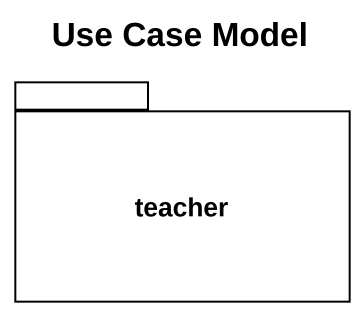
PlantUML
@startuml
title Use Case Model
package teacher {
}
@enduml
